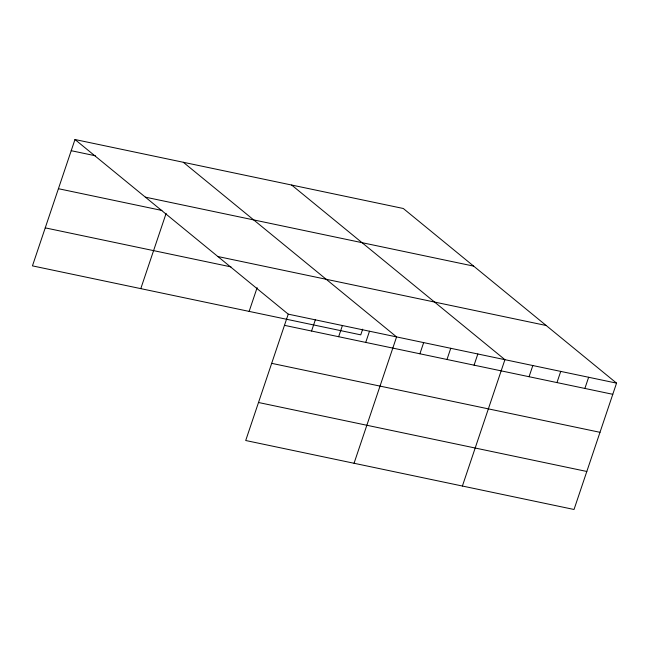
<?xml version="1.0" encoding="UTF-8"?>
<svg xmlns="http://www.w3.org/2000/svg" width="649" height="649" viewBox="0 0 649 649"><rect width="100%" height="100%" fill="white"/><g stroke="black" fill="none" stroke-linecap="round" stroke-linejoin="round"><path stroke-width="0.97" d="M74.976 139.519L288.237 314.148L245.711 440.509L574.024 509.481L616.55 383.129L403.289 208.491L74.976 139.519L32.45 265.871L360.763 334.852L362.686 329.148M140.792 288.635L166.12 213.383M249.135 311.398L257.134 287.645M311.561 331.022L315.325 319.843M338.648 336.709L342.404 325.53M365.728 342.404L369.492 331.225M354.054 463.264L396.58 336.912L183.318 162.282M419.903 353.786L423.667 342.607M446.991 359.473L450.755 348.294M474.078 365.168L477.834 353.981M462.396 486.028L504.922 359.676L291.661 185.046M529.065 376.72L532.829 365.533M556.972 382.577L560.736 371.398M584.879 388.443L588.643 377.264M71.212 150.698L95.395 155.784M145.352 197.15L473.665 266.122M58.418 188.705L161.925 210.454M217.861 256.525L546.174 325.498M45.243 227.864L230.971 266.885M288.237 314.148L616.55 383.129M284.473 325.336L612.786 394.308M271.68 363.343L600 432.315M258.505 402.502L586.818 471.474"/></g></svg>
